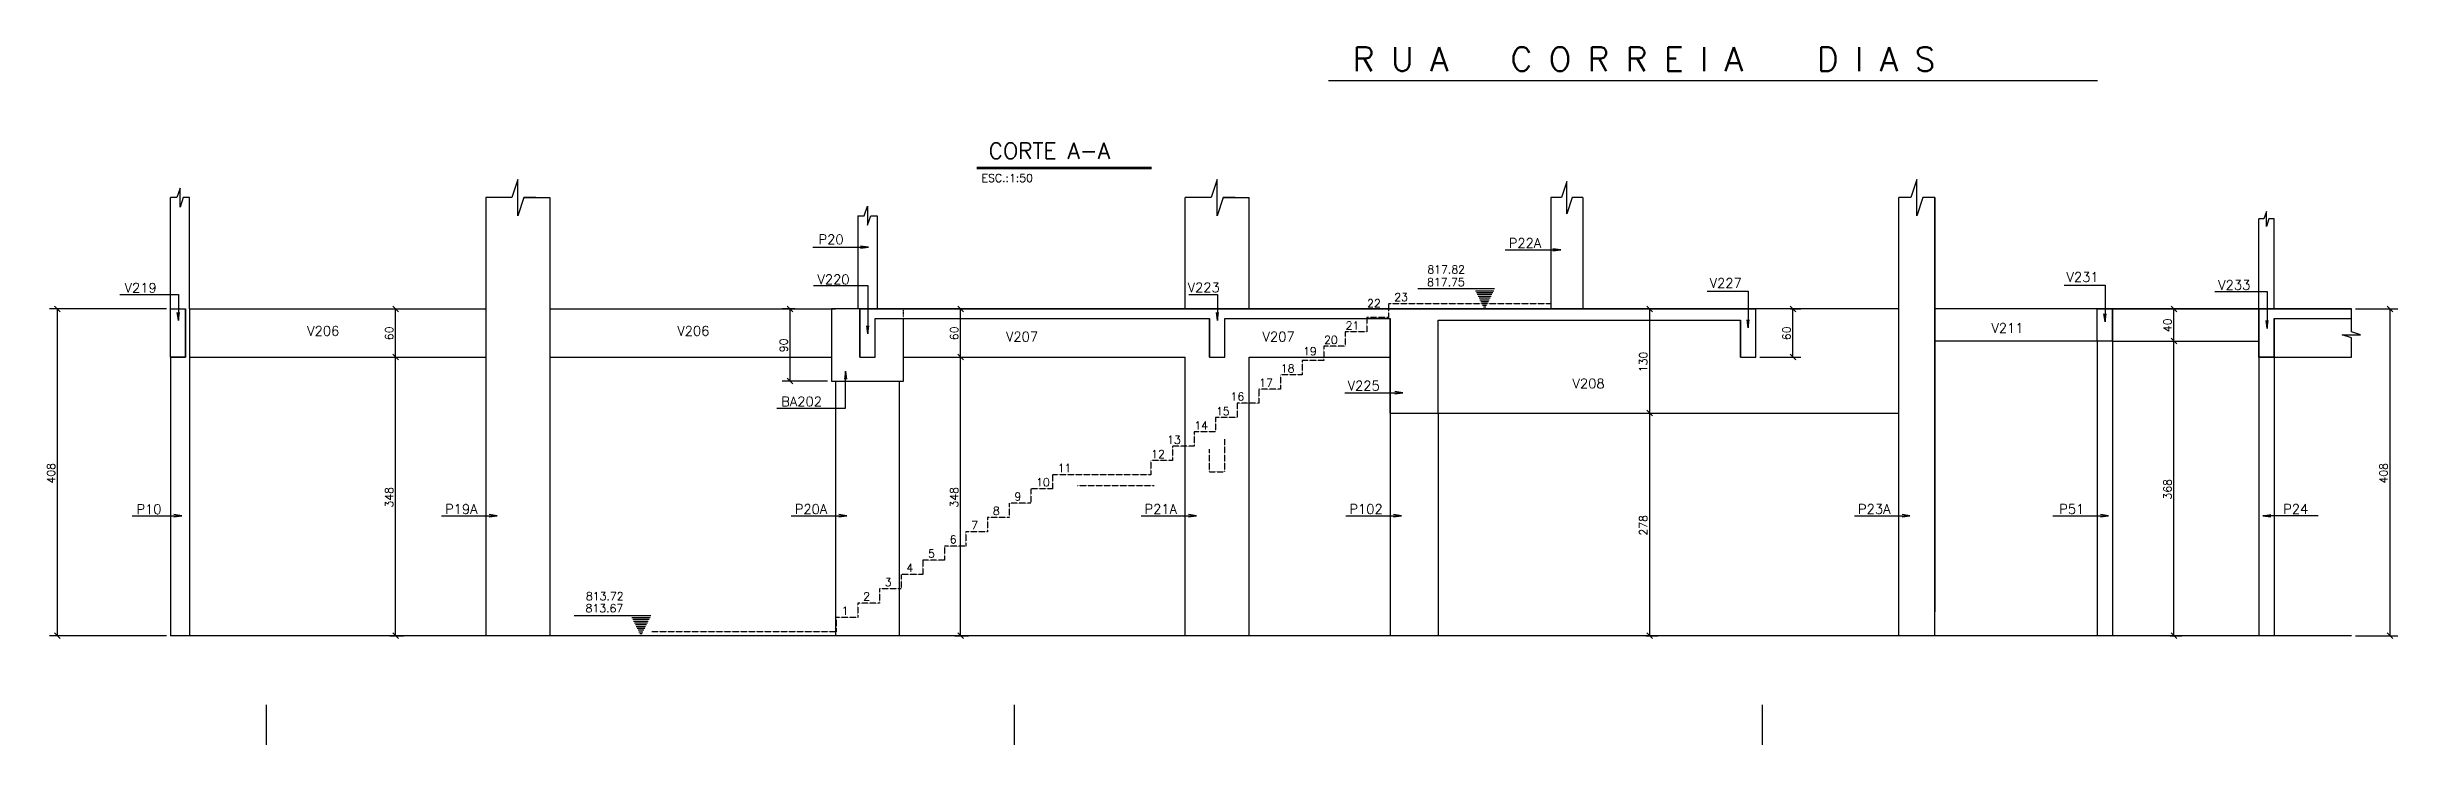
# Model space of a CAD drawing. Extents: x 1416 to 7122, y 589 to 4089.
# Drawn here: x 1416 to 4354, y 589 to 1461 of the extents above; entities that cross this region are included whole.
import ezdxf

# ---------------------------------------------------------------- set-up
doc = ezdxf.new("R2010")
doc.units = 0
doc.header["$MEASUREMENT"] = 0
doc.linetypes.add('ESTILO_TQS_0004', pattern=[2, 0.5, -0.4, 0.1, -0.4, 0.1, -0.5])
doc.linetypes.add('ESTILO_TQS_0005', pattern=[0.4, 0.3, -0.1])
for name, color, linetype in [('2', 2, 'CONTINUOUS'), ('3', 3, 'CONTINUOUS'), ('6', 6, 'CONTINUOUS'), ('8', 8, 'CONTINUOUS'), ('9', 9, 'CONTINUOUS')]:
    doc.layers.add(name, color=color, linetype=linetype)
doc.styles.get("Standard").update_dxf_attribs({"font": 'ROMANS.SHX'})

msp = doc.modelspace()

# ---------------------------------------------------------------- linework, layer by layer
at = {"layer": '2', "linetype": 'Continuous'}
for p, q in [((1432.594044, 1130.146861), (1425.522976, 1137.217928)), ((1855.134291, 1130.146861), (1848.063223, 1137.217928)), ((2348.070172, 1130.146861), (2340.999104, 1137.217928)), ((2561.132166, 1130.146861), (2554.061098, 1137.217928)), ((3422.199111, 1130.146861), (3415.128044, 1137.217928)), ((3601.253629, 1130.146861), (3594.182561, 1137.217928)), ((4077.29495, 1130.146861), (4070.223882, 1137.217928)), ((4340.135214, 1137.217928), (4347.206282, 1130.146861)), ((4077.29495, 1090.146861), (4070.223882, 1097.217928)), ((4077.29495, 1090.146861), (4070.223882, 1097.217928)), ((1855.134291, 1070.146861), (1848.063223, 1077.217928)), ((1855.134291, 1070.146861), (1848.063223, 1077.217928)), ((2561.132166, 1070.146861), (2554.061098, 1077.217928)), ((2561.132166, 1070.146861), (2554.061098, 1077.217928)), ((3601.253629, 1070.146861), (3594.182561, 1077.217928)), ((3601.253629, 1070.146861), (3594.182561, 1077.217928)), ((2348.070172, 1040.146861), (2340.999104, 1047.217928)), ((3422.199111, 1000.146861), (3415.128044, 1007.217928)), ((3422.199111, 1000.146861), (3415.128044, 1007.217928)), ((1432.594044, 722.146861), (1425.522976, 729.217928)), ((1855.134291, 722.146861), (1848.063223, 729.217928)), ((2561.132166, 722.146861), (2554.061098, 729.217928)), ((3422.199111, 722.146861), (3415.128044, 729.217928)), ((4077.29495, 722.146861), (4070.223882, 729.217928)), ((4340.135214, 729.217928), (4347.206282, 722.146861))]:
    msp.add_line(p, q, dxfattribs=at)
at = {"layer": '3', "linetype": 'Continuous'}
for p, q in [((1570.2985, 1133.682395), (1570.2985, 1272.711891)), ((1594.2985, 1133.682395), (1594.2985, 1272.711891)), ((1964.2985, 1272.711891), (1964.2985, 725.682395)), ((2044.2985, 1272.711891), (2044.2985, 725.682395)), ((2838.2985, 1133.682395), (2838.2985, 1272.711891)), ((2918.2985, 1133.682395), (2918.2985, 1272.711891)), ((3295.2985, 1272.711891), (3295.2985, 1133.682395)), ((3335.2985, 1272.711891), (3335.2985, 1133.682395)), ((2429.2985, 1250.211891), (2429.2985, 1133.682395)), ((2453.2985, 1250.211891), (2453.2985, 1133.682395)), ((4179.7985, 1133.682395), (4179.7985, 1246.086245)), ((4198.7985, 1133.682395), (4198.7985, 1246.086245)), ((3224.914159, 1158.682406), (3128.914179, 1158.682406)), ((3201.028932, 1156.452787), (3223.799409, 1156.452787)), ((3202.14373, 1154.22324), (3222.684611, 1154.22324)), ((3203.258527, 1151.993645), (3221.569861, 1151.993645)), ((3204.373277, 1149.764097), (3220.455064, 1149.764097)), ((3205.488075, 1147.53455), (3219.340266, 1147.534502)), ((1594.2985, 1133.682395), (1594.2985, 725.682395)), ((1594.2985, 1133.682395), (1964.2985, 1133.682395)), ((2044.2985, 1133.682395), (2401.2985, 1133.682395)), ((3206.602873, 1145.304955), (3218.225516, 1145.304955)), ((3207.71767, 1143.075347), (3217.110718, 1143.075395)), ((3208.832468, 1140.84574), (3215.995921, 1140.8458)), ((3209.947265, 1138.616193), (3214.881123, 1138.616193)), ((3211.062015, 1136.386645), (3213.766302, 1136.386645)), ((3729.7985, 1133.682395), (3551.298508, 1133.682395)), ((3977.7985, 1133.682395), (3774.7985, 1133.682395)), ((3977.7985, 1093.682395), (3774.7985, 1093.682395)), ((3977.7985, 1093.682395), (3977.7985, 725.682395)), ((3996.7985, 1093.682395), (3996.7985, 725.682395)), ((3996.7985, 1093.682395), (4179.7985, 1093.682395)), ((1570.2985, 1073.682395), (1570.2985, 725.682395)), ((1594.2985, 1073.682395), (1964.2985, 1073.682395)), ((2044.2985, 1073.682395), (2396.2985, 1073.682395)), ((2486.2985, 1073.682395), (2838.2985, 1073.682395)), ((2838.2985, 725.682395), (2838.2985, 1073.682395)), ((2918.2985, 1073.682395), (3094.2985, 1073.682395)), ((2918.2985, 725.682395), (2918.2985, 1073.682395)), ((4179.7985, 1073.682395), (4179.7985, 725.682395)), ((4198.7985, 1073.682395), (4198.7985, 725.682395)), ((4198.7985, 1073.682395), (4295.499843, 1073.682395)), ((2401.2985, 1043.682395), (2401.2985, 725.682395)), ((2481.2985, 725.682395), (2481.2985, 1043.682395)), ((3094.2985, 1003.682395), (3094.2985, 725.682395)), ((3154.2985, 1003.682395), (3729.7985, 1003.682395)), ((3154.2985, 1003.682395), (3154.2985, 725.682395)), ((2170.721859, 750.682406), (2074.721879, 750.682406)), ((2146.836633, 748.452787), (2169.607109, 748.452787)), ((2147.95143, 746.22324), (2168.492311, 746.22324)), ((2149.066228, 743.993645), (2167.377561, 743.993645)), ((2150.180978, 741.764097), (2166.262764, 741.764097)), ((2151.295775, 739.53455), (2165.147966, 739.534502)), ((2152.410573, 737.304955), (2164.033216, 737.304955)), ((2153.52537, 735.075347), (2162.918419, 735.075395)), ((2154.640168, 732.84574), (2161.803621, 732.8458)), ((2155.754966, 730.616193), (2160.688824, 730.616193)), ((2156.869716, 728.386645), (2159.574002, 728.386645)), ((1690.043533, 639.268607), (1690.043533, 589.269107)), ((2624.527641, 639.268607), (2624.527641, 589.269107)), ((3559.011749, 639.268607), (3559.011749, 589.269107))]:
    msp.add_line(p, q, dxfattribs=at)
at = {"layer": '3', "linetype": 'ESTILO_TQS_0004'}
msp.add_line((2486.2985, 1121.682395), (2486.2985, 1133.682395), dxfattribs=at)
at = {"layer": '3', "linetype": 'Continuous'}
for points in [[(3729.7985, 725.682395), (3729.7985, 1133.682395), (3729.7985, 1272.711891)], [(3774.7985, 725.682395), (3774.7985, 1133.682395), (3774.7985, 1272.711891), (3774.7985, 1133.682395), (3774.7985, 755.682395), (3774.7985, 1133.682395), (3774.7985, 1272.711891), (3774.7985, 1133.682395), (3774.7985, 755.682395)], [(2486.2985, 1133.682395), (2396.2985, 1133.682395), (2396.2985, 1043.682395), (2486.2985, 1043.682395), (2486.2985, 1121.682395)], [(3996.7985, 1133.682395), (4179.7985, 1133.682395), (3996.7985, 1133.682395)]]:
    msp.add_lwpolyline(points, dxfattribs=at)
at = {"layer": '6', "linetype": 'Continuous'}
for p, q in [((3017.221007, 1418.884727), (3978.061786, 1418.884727)), ((2577.809108, 1310.826711), (2796.074347, 1310.826711)), ((2577.809108, 1309.028671), (2796.074347, 1309.028671)), ((1570.2985, 1133.682395), (1589.2985, 1133.682395)), ((1570.2985, 1121.682395), (1570.2985, 1133.682395)), ((1570.2985, 1073.682395), (1570.2985, 1121.682395)), ((1589.2985, 1121.682395), (1589.2985, 1133.682395)), ((1589.2985, 1121.682395), (1589.2985, 1131.375524)), ((1589.2985, 1073.682395), (1589.2985, 1121.682395)), ((2431.7985, 1073.682395), (2431.7985, 1133.682395)), ((2431.7985, 1133.682395), (2450.7985, 1133.682395)), ((2450.7985, 1133.682395), (2868.7985, 1133.682395)), ((2450.7985, 1073.682395), (2450.7985, 1121.682395)), ((2450.7985, 1121.682395), (2868.7985, 1121.682395)), ((2868.7985, 1133.682395), (2887.7985, 1133.682395)), ((2868.7985, 1133.682395), (2887.7985, 1133.682395)), ((2868.7985, 1073.682395), (2868.7985, 1121.682395)), ((2887.7985, 1133.682395), (3094.2985, 1133.682395)), ((2887.7985, 1073.682395), (2887.7985, 1121.682395)), ((2887.7985, 1121.682395), (3094.2985, 1121.682395)), ((3094.2985, 1133.682395), (3154.2985, 1133.682395)), ((3094.2985, 1003.682395), (3094.2985, 1121.682395)), ((3154.2985, 1133.682395), (3305.7985, 1133.682395)), ((3154.2985, 1003.682395), (3154.2985, 1119.682395)), ((3154.2985, 1119.682395), (3532.298508, 1119.682395)), ((3305.7985, 1133.682395), (3324.7985, 1133.682395)), ((3324.7985, 1133.682395), (3551.298508, 1133.682395)), ((3532.298508, 1073.682395), (3532.298508, 1119.682395)), ((3551.298508, 1073.682395), (3551.298508, 1133.682395)), ((3977.7985, 1093.682395), (3977.7985, 1133.682395)), ((3996.7985, 1133.682395), (3977.7985, 1133.682395)), ((3996.7985, 1093.682395), (3996.7985, 1133.682395)), ((4179.7985, 1073.682395), (4179.7985, 1133.682395)), ((4179.7985, 1133.682395), (4295.499843, 1133.682395)), ((4198.7985, 1121.682395), (4198.7985, 1073.682395)), ((4198.7985, 1121.682395), (4295.499843, 1121.682395)), ((3996.7985, 1093.682395), (3977.7985, 1093.682395)), ((1570.2985, 1073.682395), (1589.2985, 1073.682395)), ((2431.7985, 1073.682395), (2450.7985, 1073.682395)), ((2868.7985, 1073.682395), (2887.7985, 1073.682395)), ((3532.298508, 1073.682395), (3551.298508, 1073.682395)), ((4198.7985, 1073.682395), (4179.7985, 1073.682395)), ((3094.2985, 1003.682395), (3154.2985, 1003.682395)), ((4295.499843, 725.682395), (1570.2985, 725.682395))]:
    msp.add_line(p, q, dxfattribs=at)
msp.add_lwpolyline([(4198.7985, 1133.682395), (4295.499843, 1133.682395), (4198.7985, 1133.682395)], dxfattribs=at)
at = {"layer": '8', "linetype": 'Continuous'}
for points in [[(1570.2985, 1133.682395), (1589.2985, 1133.682395), (1589.2985, 1073.682395), (1570.2985, 1073.682395), (1570.2985, 1133.682395)], [(3551.298508, 1073.682395), (3551.298508, 1133.682395), (2431.7985, 1133.682395), (2431.7985, 1073.682395), (2450.7985, 1073.682395), (2450.7985, 1121.682395), (2868.7985, 1121.682395), (2868.7985, 1073.682395), (2887.7985, 1073.682395), (2887.7985, 1121.682395), (3094.2985, 1121.682395), (3094.2985, 1003.682395), (3154.2985, 1003.682395), (3154.2985, 1119.682395), (3532.298508, 1119.682395), (3532.298508, 1073.682395), (3551.298508, 1073.682395)], [(3977.7985, 1133.682395), (3996.7985, 1133.682395), (3996.7985, 1093.682395), (3977.7985, 1093.682395), (3977.7985, 1133.682395)], [(4295.499843, 1133.682395), (4179.7985, 1133.682395), (4179.7985, 1073.682395), (4198.7985, 1073.682395), (4198.7985, 1121.682395), (4295.499843, 1121.682395), (4295.499843, 1133.682395)]]:
    msp.add_lwpolyline(points, dxfattribs=at)
at = {"layer": '9', "linetype": 'Continuous'}
for p, q in [((1996.798486, 1272.711891), (1964.2985, 1272.711891)), ((2011.798471, 1272.711891), (2044.2985, 1272.711891)), ((2870.798486, 1272.711891), (2838.2985, 1272.711891)), ((2885.798471, 1272.711891), (2918.2985, 1272.711891)), ((1565.2985, 1133.682395), (1419.05851, 1133.682395)), ((1429.05851, 725.682395), (1429.05851, 1133.682395)), ((1847.920157, 1133.682395), (1861.598757, 1133.682395)), ((1851.598757, 1073.682395), (1851.598757, 1133.682395)), ((2350.404792, 1133.682395), (2334.534638, 1133.682395)), ((2344.534638, 1043.682395), (2344.534638, 1133.682395)), ((2553.918032, 1133.682395), (2567.596632, 1133.682395)), ((2557.596632, 1073.682395), (2557.596632, 1133.682395)), ((3417.06412, 1133.682395), (3428.663578, 1133.682395)), ((3418.663578, 1003.682395), (3418.663578, 1133.682395)), ((3594.498882, 1133.682395), (3607.718095, 1133.682395)), ((3597.718095, 1073.682395), (3597.718095, 1133.682395)), ((4069.889098, 1133.682395), (4063.759416, 1133.682395)), ((4073.759416, 1093.682395), (4073.759416, 1133.682395)), ((4295.499843, 1105.200654), (4295.499843, 1133.682395)), ((4300.499843, 1133.682395), (4353.670748, 1133.682395)), ((4343.670748, 1133.682395), (4343.670748, 725.682395)), ((4062.510573, 1093.682395), (4083.759416, 1093.682395)), ((4073.759416, 725.682395), (4073.759416, 1093.682395)), ((4295.499843, 1073.682395), (4295.499843, 1097.587255)), ((1851.598757, 725.682395), (1851.598757, 1073.682395)), ((1855.931172, 1073.682395), (1861.598757, 1073.682395)), ((2557.596632, 725.682395), (2557.596632, 1073.682395)), ((2561.929047, 1073.682395), (2567.596632, 1073.682395)), ((3556.298508, 1073.682395), (3607.718095, 1073.682395)), ((2391.2985, 1043.682395), (2334.534638, 1043.682395)), ((3410.707179, 1003.682395), (3428.663578, 1003.682395)), ((3418.663578, 725.682395), (3418.663578, 1003.682395)), ((1565.2985, 725.682395), (1419.05851, 725.682395)), ((1844.582234, 725.682395), (1861.598757, 725.682395)), ((2550.580109, 725.682395), (2567.596632, 725.682395)), ((3413.946279, 725.682395), (3428.663578, 725.682395)), ((4068.829568, 725.682395), (4083.759416, 725.682395)), ((4300.499843, 725.682395), (4353.670748, 725.682395))]:
    msp.add_line(p, q, dxfattribs=at)
at = {"layer": '9', "linetype": 'ESTILO_TQS_0005'}
for p, q in [((3092.2985, 1122.856395), (3065.2985, 1122.856395)), ((3065.2985, 1122.856395), (3065.2985, 1105.030395)), ((3092.2985, 1140.682395), (3295.2985, 1140.682395)), ((3092.2985, 1140.682395), (3092.2985, 1122.856395)), ((3038.2985, 1087.204395), (3011.2985, 1087.204395)), ((3011.2985, 1087.204395), (3011.2985, 1069.378395)), ((3065.2985, 1105.030395), (3038.2985, 1105.030395)), ((3038.2985, 1105.030395), (3038.2985, 1087.204395)), ((3011.2985, 1069.378395), (2984.2985, 1069.378395)), ((2984.2985, 1069.378395), (2984.2985, 1051.552395)), ((2957.2985, 1033.726395), (2930.2985, 1033.726395)), ((2930.2985, 1033.726395), (2930.2985, 1015.900395)), ((2984.2985, 1051.552395), (2957.2985, 1051.552395)), ((2957.2985, 1051.552395), (2957.2985, 1033.726395)), ((2930.2985, 1015.900395), (2903.2985, 1015.900395)), ((2903.2985, 1015.900395), (2903.2985, 998.074395)), ((2876.2985, 980.248395), (2849.2985, 980.248395)), ((2849.2985, 980.248395), (2849.2985, 962.422395)), ((2903.2985, 998.074395), (2876.2985, 998.074395)), ((2876.2985, 998.074395), (2876.2985, 980.248395)), ((2887.7985, 930.248395), (2887.7985, 971.064159)), ((2822.2985, 944.596395), (2795.2985, 944.596395)), ((2795.2985, 944.596395), (2795.2985, 926.770395)), ((2849.2985, 962.422395), (2822.2985, 962.422395)), ((2822.2985, 962.422395), (2822.2985, 944.596395)), ((2868.7985, 930.248395), (2868.7985, 958.520096)), ((2795.2985, 926.770395), (2672.2985, 926.770395)), ((2672.2985, 926.770395), (2672.2985, 908.944395)), ((2799.503183, 912.770395), (2703.503187, 912.770395)), ((2868.7985, 930.248395), (2887.7985, 930.248395)), ((2645.2985, 891.118395), (2618.2985, 891.118395)), ((2618.2985, 891.118395), (2618.2985, 873.292395)), ((2672.2985, 908.944395), (2645.2985, 908.944395)), ((2645.2985, 908.944395), (2645.2985, 891.118395)), ((2591.2985, 855.466395), (2564.2985, 855.466395)), ((2564.2985, 855.466395), (2564.2985, 837.640395)), ((2618.2985, 873.292395), (2591.2985, 873.292395)), ((2591.2985, 873.292395), (2591.2985, 855.466395)), ((2564.2985, 837.640395), (2537.2985, 837.640395)), ((2537.2985, 837.640395), (2537.2985, 819.814395)), ((2510.2985, 801.988395), (2483.2985, 801.988395)), ((2483.2985, 801.988395), (2483.2985, 784.162395)), ((2537.2985, 819.814395), (2510.2985, 819.814395)), ((2510.2985, 819.814395), (2510.2985, 801.988395)), ((2456.2985, 766.336395), (2429.2985, 766.336395)), ((2429.2985, 766.336395), (2429.2985, 748.510395)), ((2483.2985, 784.162395), (2456.2985, 784.162395)), ((2456.2985, 784.162395), (2456.2985, 766.336395)), ((2429.2985, 748.510395), (2402.2985, 748.510395)), ((2402.2985, 748.510395), (2402.2985, 730.684395)), ((2402.2985, 730.684395), (2171.573429, 730.684395))]:
    msp.add_line(p, q, dxfattribs=at)
at = {"layer": '9', "linetype": 'Continuous'}
for points in [[(2026.7985, 1272.711891), (2011.798471, 1272.711891), (2004.2985, 1250.211891), (2004.2985, 1295.21189), (1996.798486, 1272.711891), (1981.7985, 1272.711891)], [(2900.7985, 1272.711891), (2885.798471, 1272.711891), (2878.2985, 1250.211891), (2878.2985, 1295.21189), (2870.798486, 1272.711891), (2855.7985, 1272.711891)], [(3335.2985, 1272.711891), (3321.965141, 1272.711891), (3315.2985, 1252.711891), (3315.2985, 1292.71189), (3308.631821, 1272.711891), (3295.2985, 1272.711891)], [(3774.7985, 1272.711891), (3759.798471, 1272.711891), (3752.2985, 1250.211891), (3752.2985, 1295.21189), (3744.798486, 1272.711891), (3729.7985, 1272.711891)], [(1594.2985, 1272.711891), (1586.298485, 1272.711891), (1582.2985, 1260.711891), (1582.2985, 1284.71189), (1578.298492, 1272.711891), (1570.2985, 1272.711891)], [(2429.2985, 1250.211891), (2437.298515, 1250.211891), (2441.2985, 1262.211891), (2441.2985, 1238.211892), (2445.298508, 1250.211891), (2453.2985, 1250.211891)], [(4198.7985, 1246.086245), (4192.465155, 1246.086245), (4189.2985, 1236.586245), (4189.2985, 1255.586245), (4186.131827, 1246.086245), (4179.7985, 1246.086245)], [(2373.12963, 1210.7454), (2442.40255, 1210.7454), (2432.488101, 1209.440138), (2442.40255, 1210.7454), (2432.488101, 1212.050661)], [(3238.19209, 1207.679722), (3307.465011, 1207.679722), (3297.550562, 1206.37446), (3307.465011, 1207.679722), (3297.550562, 1208.984984)], [(1507.190198, 1151.875626), (1580.191258, 1151.875626), (1580.191258, 1119.317661), (1578.885996, 1129.23211), (1580.191258, 1119.317661), (1581.49652, 1129.23211)], [(2373.919322, 1162.886452), (2441.691258, 1162.886452), (2441.691258, 1102.864441), (2440.385996, 1112.778889), (2441.691258, 1102.864441), (2442.99652, 1112.778889)], [(2842.77251, 1151.875626), (2878.691258, 1151.875626), (2878.691258, 1119.317661), (2877.385996, 1129.23211), (2878.691258, 1119.317661), (2879.99652, 1129.23211)], [(3490.405113, 1155.944994), (3541.606172, 1155.944994), (3541.606172, 1110.080454), (3540.300911, 1119.994903), (3541.606172, 1110.080454), (3542.911434, 1119.994903)], [(3936.38569, 1163.398708), (3987.586749, 1163.398708), (3987.586749, 1117.534168), (3986.281487, 1127.448617), (3987.586749, 1117.534168), (3988.892011, 1127.448617)], [(4124.722511, 1155.322904), (4190.184107, 1155.322904), (4190.184107, 1109.458364), (4188.878846, 1119.372813), (4190.184107, 1109.458364), (4191.489369, 1119.372813)], [(4295.499843, 1089.973834), (4295.499843, 1097.587255), (4284.079734, 1101.393943), (4306.919951, 1101.393943), (4295.499843, 1105.200654), (4295.499843, 1112.814052)], [(2328.011287, 1009.72615), (2413.772695, 1009.72615), (2413.772695, 1056.019505), (2415.077957, 1046.105057), (2413.772695, 1056.019505), (2412.467433, 1046.105057)], [(3037.893128, 1029.143534), (3110.284158, 1029.143534), (3100.369709, 1027.838272), (3110.284158, 1029.143534), (3100.369709, 1030.448796)], [(1522.599158, 875.542273), (1584.341839, 875.542273), (1574.427391, 874.237011), (1584.341839, 875.542273), (1574.427391, 876.847535)], [(1909.068919, 875.542273), (1978.341839, 875.542273), (1968.427391, 874.237011), (1978.341839, 875.542273), (1968.427391, 876.847535)], [(2346.068919, 875.542273), (2415.341839, 875.542273), (2405.427391, 874.237011), (2415.341839, 875.542273), (2405.427391, 876.847535)], [(2783.068919, 875.542273), (2852.341839, 875.542273), (2842.427391, 874.237011), (2852.341839, 875.542273), (2842.427391, 876.847535)], [(3039.068919, 875.542273), (3108.341839, 875.542273), (3098.427391, 874.237011), (3108.341839, 875.542273), (3098.427391, 876.847535)], [(3674.568919, 875.542273), (3743.841839, 875.542273), (3733.927391, 874.237011), (3743.841839, 875.542273), (3733.927391, 876.847535)], [(3922.568919, 875.542273), (3991.841839, 875.542273), (3981.927391, 874.237011), (3991.841839, 875.542273), (3981.927391, 876.847535)], [(4254.028081, 875.542273), (4184.755161, 875.542273), (4194.669609, 874.237011), (4184.755161, 875.542273), (4194.669609, 876.847535)]]:
    msp.add_lwpolyline(points, dxfattribs=at)

# ---------------------------------------------------------------- texts
at = {"layer": '2', "linetype": 'Continuous'}
msp.add_text('ESC.:1:50', height=10, dxfattribs=at).set_placement((2583.747747, 1292.245452))
for s, p in [('40', (4070.759416, 1104.682395)), ('60', (1848.598757, 1094.682395)), ('90', (2341.534638, 1079.682395)), ('60', (2554.596632, 1094.682395)), ('60', (3594.718095, 1094.682395)), ('130', (3415.663578, 1054.682395)), ('408', (1426.05851, 915.682395)), ('408', (4340.670748, 915.682395)), ('368', (4070.759416, 895.682395)), ('348', (1848.598757, 885.682395)), ('348', (2554.596632, 885.682395)), ('278', (3415.663578, 850.682395))]:
    msp.add_text(s, height=10, rotation=90, dxfattribs=at).set_placement(p)
at = {"layer": '3', "linetype": 'Continuous'}
for s, height, p in [('P20', 12, (2380.055608, 1214.600953)), ('P22A', 12, (3242.511339, 1210.014683)), ('V220', 12, (2378.778974, 1164.614034)), ('817.82', 10, (3140.781316, 1178.078388)), ('V231', 12, (3939.557119, 1167.538227)), ('V219', 12, (1513.008319, 1154.0712)), ('V223', 12, (2841.324571, 1154.519565)), ('22', 10, (3065.515662, 1135.776557)), ('23', 10, (3099.517643, 1143.511604)), ('817.75', 10, (3140.444393, 1162.215109)), ('V227', 12, (3493.576542, 1160.084513)), ('V233', 12, (4129.055942, 1157.624031)), ('21', 10, (3038.676809, 1107.959453)), ('V206', 12, (1741.175731, 1100.307614)), ('V206', 12, (2203.613015, 1100.307614)), ('V207', 12, (2614.321624, 1093.107299)), ('V207', 12, (2934.93348, 1093.107299)), ('20', 10, (3011.676809, 1090.133453)), ('V211', 12, (3845.652296, 1103.969469)), ('18', 10, (2957.676809, 1054.481453)), ('19', 10, (2985.457815, 1075.952147)), ('16', 10, (2894.825409, 1019.350124)), ('17', 10, (2930.676809, 1036.655453)), ('V225', 12, (3041.249344, 1031.820019)), ('V208', 12, (3322.180593, 1034.640502)), ('BA202', 12, (2333.420366, 1012.169908)), ('15', 10, (2876.676809, 1001.003453)), ('13', 10, (2815.609213, 965.351453)), ('14', 10, (2849.676809, 983.177453)), ('11', 10, (2678.912923, 930.115194)), ('12', 10, (2795.676809, 947.525453)), ('10', 10, (2651.912923, 912.289194)), ('P10', 12, (1527.794687, 877.66441)), ('P19A', 12, (1913.388168, 877.877234)), ('P20A', 12, (2350.388168, 877.877234)), ('8', 10, (2597.912923, 876.637194)), ('9', 10, (2624.912923, 894.463194)), ('P21A', 12, (2787.388168, 877.877234)), ('P102', 12, (3043.388168, 877.877234)), ('P23A', 12, (3678.888168, 877.877234)), ('P51', 12, (3930.376717, 877.877234)), ('P24', 12, (4210.220283, 877.877234)), ('7', 10, (2570.912923, 858.811194)), ('5', 10, (2516.912923, 823.159194)), ('6', 10, (2543.912923, 840.985194)), ('3', 10, (2462.912923, 787.507194)), ('4', 10, (2489.912923, 805.333194)), ('813.67', 10, (2088.937023, 754.933946)), ('813.72', 10, (2089.369145, 770.058237)), ('2', 10, (2435.912923, 769.681194)), ('1', 10, (2408.912923, 751.855194))]:
    msp.add_text(s, height=height, dxfattribs=at).set_placement(p)
at = {"layer": '6', "linetype": 'Continuous'}
for s, height, p in [('R U A   C O R R E I A   D I A S', 30, (3047.77325, 1430.784891)), ('CORTE A-A', 20, (2592.621298, 1321.177072))]:
    msp.add_text(s, height=height, dxfattribs=at).set_placement(p)

doc.saveas('drawing.dxf')
